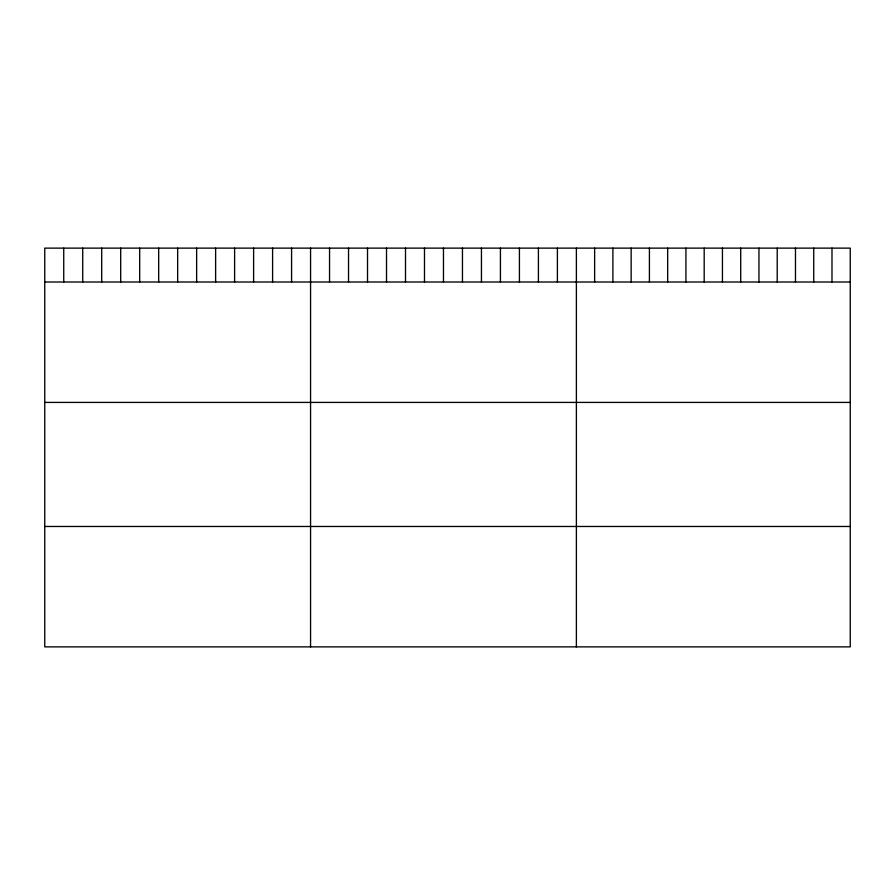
<?xml version="1.0" encoding="UTF-8"?>
<svg xmlns="http://www.w3.org/2000/svg" width="895" height="895" viewBox="0 0 895 895"><rect width="100%" height="100%" fill="white"/><g stroke="black" fill="none" stroke-linecap="round" stroke-linejoin="round"><path stroke-width="1.34" d="M850.25 282.003L850.25 646.872L44.75 646.872L44.75 248.128L850.25 248.128L850.25 282.003L44.75 282.003M44.75 402.414L850.25 402.414M44.75 526.473L850.25 526.473M831.992 248.128L831.992 282.003M813.734 248.128L813.734 282.003M795.476 248.128L795.476 282.003M777.218 248.128L777.218 282.003M758.96 248.128L758.96 282.003M740.702 248.128L740.702 282.003M722.444 248.128L722.444 282.003M704.186 248.128L704.186 282.003M685.928 248.128L685.928 282.003M667.67 248.128L667.67 282.003M649.412 248.128L649.412 282.003M631.154 248.128L631.154 282.003M612.896 248.128L612.896 282.003M594.638 248.128L594.638 282.003M576.38 248.128L576.38 646.872M557.395 248.128L557.395 282.003M538.41 248.128L538.41 282.003M519.424 248.128L519.424 282.003M500.428 248.128L500.428 282.003M481.443 248.128L481.443 282.003M462.458 248.128L462.458 282.003M443.472 248.128L443.472 282.003M424.487 248.128L424.487 282.003M405.502 248.128L405.502 282.003M386.517 248.128L386.517 282.003M367.521 248.128L367.521 282.003M348.535 248.128L348.535 282.003M329.55 248.128L329.55 282.003M310.565 248.128L310.565 646.872M291.58 248.128L291.58 282.003M272.595 248.128L272.595 282.003M253.609 248.128L253.609 282.003M234.613 248.128L234.613 282.003M215.628 248.128L215.628 282.003M196.643 248.128L196.643 282.003M177.657 248.128L177.657 282.003M158.672 248.128L158.672 282.003M139.687 248.128L139.687 282.003M120.702 248.128L120.702 282.003M101.706 248.128L101.706 282.003M82.72 248.128L82.72 282.003M63.735 248.128L63.735 282.003"/></g></svg>
